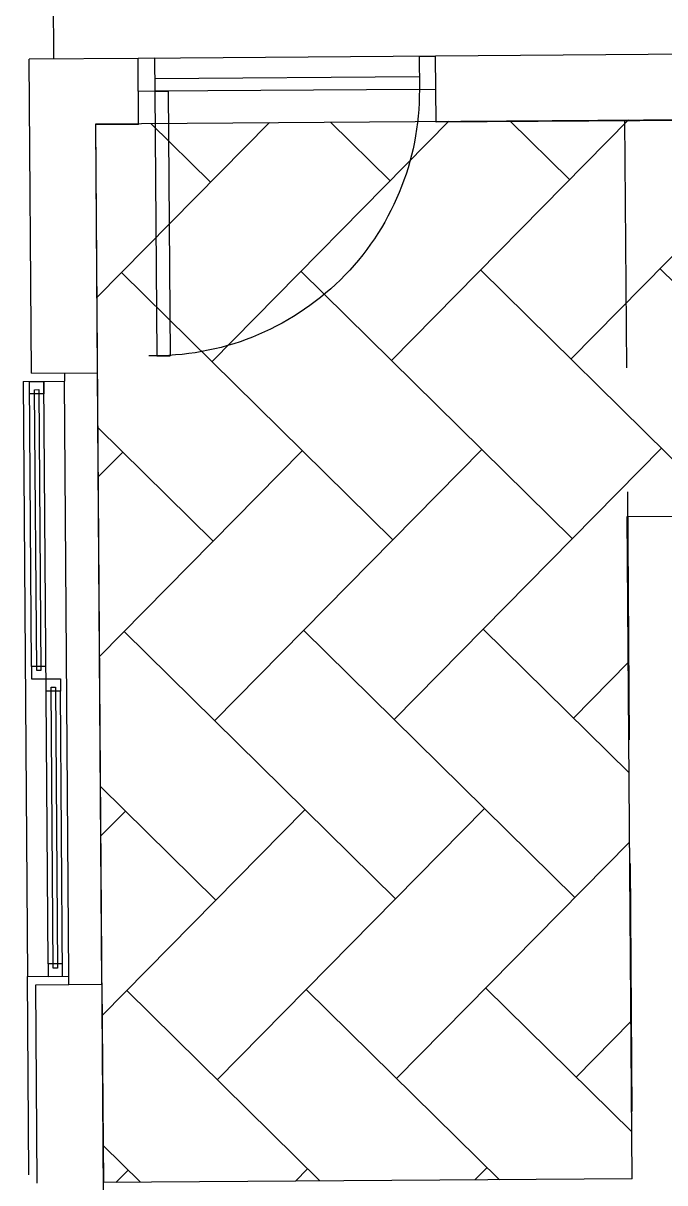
# Model space of a CAD drawing. Header units: feet. Extents: x 919634 to 928945, y 707022 to 708026.
# Drawn here: x 920165.67 to 920172.14, y 707151.51 to 707163.21 of the extents above; entities that cross this region are included whole.
import ezdxf

# ---------------------------------------------------------------- set-up
doc = ezdxf.new("R2010")
doc.units = ezdxf.units.FT
doc.header["$LTSCALE"] = 20
doc.header["$MEASUREMENT"] = 0
doc.linetypes.add('Site Plan$0$HIDDEN2', pattern=[0.1875, 0.125, -0.0625])
for name, color, linetype in [('-u-site-xref', 7, 'Continuous'), ('Site Plan$0$-u-site-bldg_interior', 252, 'Continuous'), ('Site Plan$0$SP-BLDG-ROOF ABOVE', 4, 'Site Plan$0$HIDDEN2'), ('Site Plan$0$SP-LOT PAVERS', 254, 'Continuous')]:
    doc.layers.add(name, color=color, linetype=linetype)
doc.layers.add('Site Plan$0$SP-SIDEWALK', color=2, linetype='Continuous', lineweight=25)
doc.layers.add('SP-BUILDING-FOOTPRINT', color=1, linetype='Continuous', lineweight=25)
doc.layers.get('-u-site-xref').off()

# ---------------------------------------------------------------- blocks, each defined once
blk = doc.blocks.new('Site Plan$0$DR1H902')
for p, q in [((-0.5, 0), (-0.5, 1)), ((-0.5, 1.000000000000057), (-0.4500000000000455, 1.000000000000057)), ((-0.4500000000000455, 0), (-0.4500000000000455, 1)), ((-0.5, -5.684341886080801e-14), (-0.4500000000000455, -5.684341886080801e-14))]:
    blk.add_line(p, q)
blk.add_arc((-0.5, 0), 1, 0, 91.70698490235472)
blk = doc.blocks.new('Site Plan')
at = {"layer": 'Site Plan$0$SP-LOT PAVERS'}
h = blk.add_hatch(dxfattribs=at)
h.set_pattern_fill('AR-HBONE', color=256, scale=0.32, angle=-89.58178215075662)
h.set_pattern_definition([(315.4182178492434, (0, 0), (1.810145136983853, 0.01321298806884015), [3.84, -1.28]), (45.41821784924338, (0.9116790626081567, -0.8984660745381309), (1.810145136983853, 0.01321298806884), [3.84, -1.28])])
h.paths.add_polyline_path([(920166.4056806578, 707162.1913333947), (920186.6551412056, 707162.339142471), (920186.5821490654, 707172.338876566), (920198.6728230552, 707172.4271315243), (920198.8189898044, 707153.4275648148), (920178.8195200952, 707153.2817076826), (920178.7810723152, 707158.2815607975), (920171.7647355206, 707158.2303451328), (920171.8134739121, 707151.5533117492), (920166.4836159012, 707151.5144069406)])
at = {"layer": 'Site Plan$0$-u-site-bldg_interior'}
for p, q in [((920165.9842359131, 707162.8443970191), (920165.9112437767, 707172.844130623)), ((920185.9837031207, 707162.990381292), (920169.8333158586, 707162.8724930244)), ((920166.8330721973, 707162.8505930216), (920165.734242573, 707162.8425722157)), ((920165.7573567496, 707159.6759899079), (920165.734242573, 707162.8425722157)), ((920169.8333170256, 707162.8723316066), (920166.8330721861, 707162.8505930215)), ((920166.9997344242, 707162.8518095572), (920166.8330721973, 707162.8505930216)), ((920166.8379383398, 707162.1839441147), (920166.8330721973, 707162.8505930216)), ((920166.9997344242, 707162.8518095572), (920167.0021674953, 707162.5184851039)), ((920169.6666524535, 707162.8714379068), (920169.8333146804, 707162.8726544423)), ((920169.6666536317, 707162.8712764889), (920169.6690878812, 707162.5377906176)), ((920169.8381831793, 707162.2056826998), (920169.8333158586, 707162.8724930244)), ((920169.6681754795, 707162.6627872876), (920167.0012550936, 707162.6434817739)), ((920167.0021674953, 707162.5184851039), (920166.8355052685, 707162.5172685682)), ((920169.6690878812, 707162.5377906176), (920167.0021674953, 707162.5184851039)), ((920169.6690878812, 707162.5377906176), (920169.835750108, 707162.5390071532)), ((920186.65521817, 707162.3285985276), (920169.838182001, 707162.2058441176)), ((920166.8379383398, 707162.1839441147), (920166.4057576223, 707162.1807894512)), ((920166.4240056565, 707159.6808560503), (920166.4057576223, 707162.1807894512)), ((920165.7573567767, 707159.675989908), (920166.4240056293, 707159.6808560501)), ((920166.0906811757, 707159.6784229788), (920166.0912894435, 707159.5950918655)), ((920166.4690175012, 707153.5143536616), (920166.4240056293, 707159.6808560501)), ((920165.6746339313, 707159.5920505269), (920166.0912894435, 707159.5950918655)), ((920165.674633931, 707159.5920505269), (920165.7184292128, 707153.5922103645)), ((920165.7581174781, 707156.7175833164), (920165.7371322389, 707159.5925067276)), ((920165.9258445674, 707153.7187277039), (920165.8829616872, 707159.5935711962)), ((920166.1350847253, 707153.5952517032), (920166.0912894435, 707159.5950918655)), ((920166.0726043025, 707153.592345287), (920166.0516011782, 707156.4697189137)), ((920165.718429213, 707153.5922103645), (920166.1350847253, 707153.5952517032)), ((920165.7330276131, 707151.5922636436), (920165.7184291858, 707153.5922103644)), ((920166.1356929932, 707153.5119205898), (920166.1350847253, 707153.5952517032)), ((920165.8023685943, 707153.509487519), (920166.4690175012, 707153.5143536616)), ((920165.8169669943, 707151.5095407981), (920165.8023685671, 707153.5094875189)), ((920166.469017474, 707153.5143536613), (920166.4836159012, 707151.5144069406)), ((920166.4884050734, 707150.8583027556), (920166.4836159012, 707151.5144069406))]:
    blk.add_line(p, q, dxfattribs=at)
for points in [[(920165.7380446406, 707159.4675100575), (920165.7371322389, 707159.5925067276), (920165.8829616872, 707159.5935711962), (920165.8838740889, 707159.4685745261)], [(920165.8314880092, 707159.5098599155), (920165.8521691145, 707156.676602061), (920165.8105035578, 707156.6762979272), (920165.7898224525, 707159.5095557816)], [(920165.7581174781, 707156.7175833164), (920165.7590298798, 707156.5925866463), (920165.9048593282, 707156.5936511151), (920165.9039469265, 707156.718647785)], [(920165.9057717299, 707156.468654445), (920165.9048593282, 707156.5936511151), (920166.0506887765, 707156.5947155837), (920166.0516011782, 707156.4697189137)], [(920165.9992150984, 707156.511004303), (920166.0198962038, 707153.6777464485), (920165.9782306472, 707153.6774423147), (920165.9575495418, 707156.5107001691)], [(920165.9258445674, 707153.7187277039), (920165.9267569691, 707153.5937310338), (920166.0725864174, 707153.5947955025), (920166.0716740157, 707153.7197921725)]]:
    blk.add_lwpolyline(points, close=True, dxfattribs=at)
at = {"layer": 'Site Plan$0$SP-BLDG-ROOF ABOVE'}
blk.add_lwpolyline([(920171.7388714066, 707162.2302625361), (920171.8994541012, 707140.2308493806)], dxfattribs=at)
at = {"layer": 'Site Plan$0$SP-SIDEWALK'}
for p, q in [((920171.7647355164, 707158.230345692), (920178.7659856287, 707158.2814506737)), ((920171.8134739121, 707151.5533117492), (920171.7647355164, 707158.230345692)), ((920171.8134739121, 707151.5533117492), (920166.4836159012, 707151.5144069406))]:
    blk.add_line(p, q, dxfattribs=at)
at = {"layer": 'Site Plan$0$-u-site-bldg_interior', "extrusion": (0, 0, -1), "xscale": 2.666990255305792, "yscale": 2.666990255305792, "zscale": -7.111974014148773, "rotation": 179.5817821507566}
blk.add_blockref('Site Plan$0$DR1H902', (-920168.3356270991, 707162.5282185696), dxfattribs=at)

msp = doc.modelspace()

# ---------------------------------------------------------------- block references
at = {"layer": '-u-site-xref'}
msp.add_blockref('Site Plan', (0, 0), dxfattribs=at)

# ---------------------------------------------------------------- next in the draw order: linework, layer by layer
at = {"layer": 'SP-BUILDING-FOOTPRINT'}
msp.add_lwpolyline([(920123.8107630082, 707106.5455446977), (920155.9765722989, 707106.7804002202), (920155.8938483458, 707118.1133674874), (920176.1433088939, 707118.2611765637), (920176.0654701837, 707128.9275592174), (920186.8985156459, 707129.0066983954), (920186.8157239, 707140.3397293212), (920166.5662633523, 707140.1919202448), (920166.4056806578, 707162.1913333947), (920186.6551412055, 707162.339142471), (920186.5724163145, 707173.6722382429)], dxfattribs=at)

doc.saveas('drawing.dxf')
